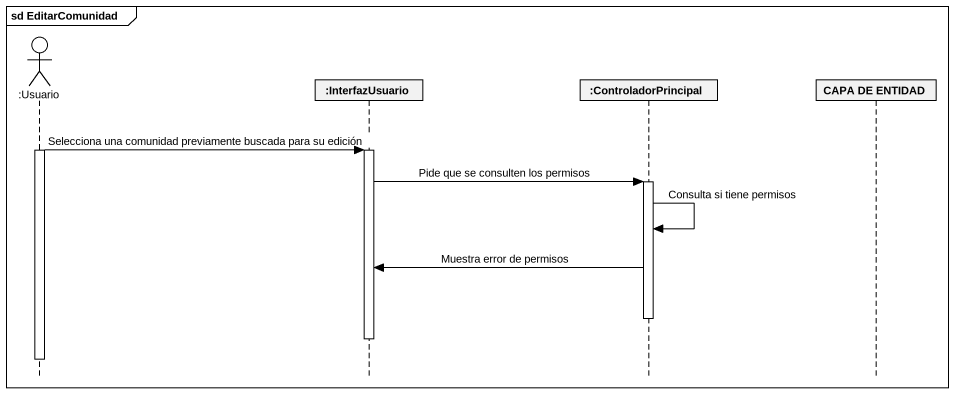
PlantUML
@startuml
mainframe sd EditarComunidad
hide footbox
actor ":Usuario" as Usuario
participant ":InterfazUsuario" as InterfazUsuario
participant ":ControladorPrincipal" as ControladorPrincipal
participant "CAPA DE ENTIDAD" as CAPA_DE_ENTIDAD

activate Usuario
Usuario -> InterfazUsuario : Selecciona una comunidad previamente buscada para su edición
activate InterfazUsuario
InterfazUsuario -> ControladorPrincipal : Pide que se consulten los permisos
activate ControladorPrincipal
ControladorPrincipal -> ControladorPrincipal : Consulta si tiene permisos
ControladorPrincipal -> InterfazUsuario : Muestra error de permisos
deactivate ControladorPrincipal
deactivate InterfazUsuario
deactivate Usuario
@enduml
